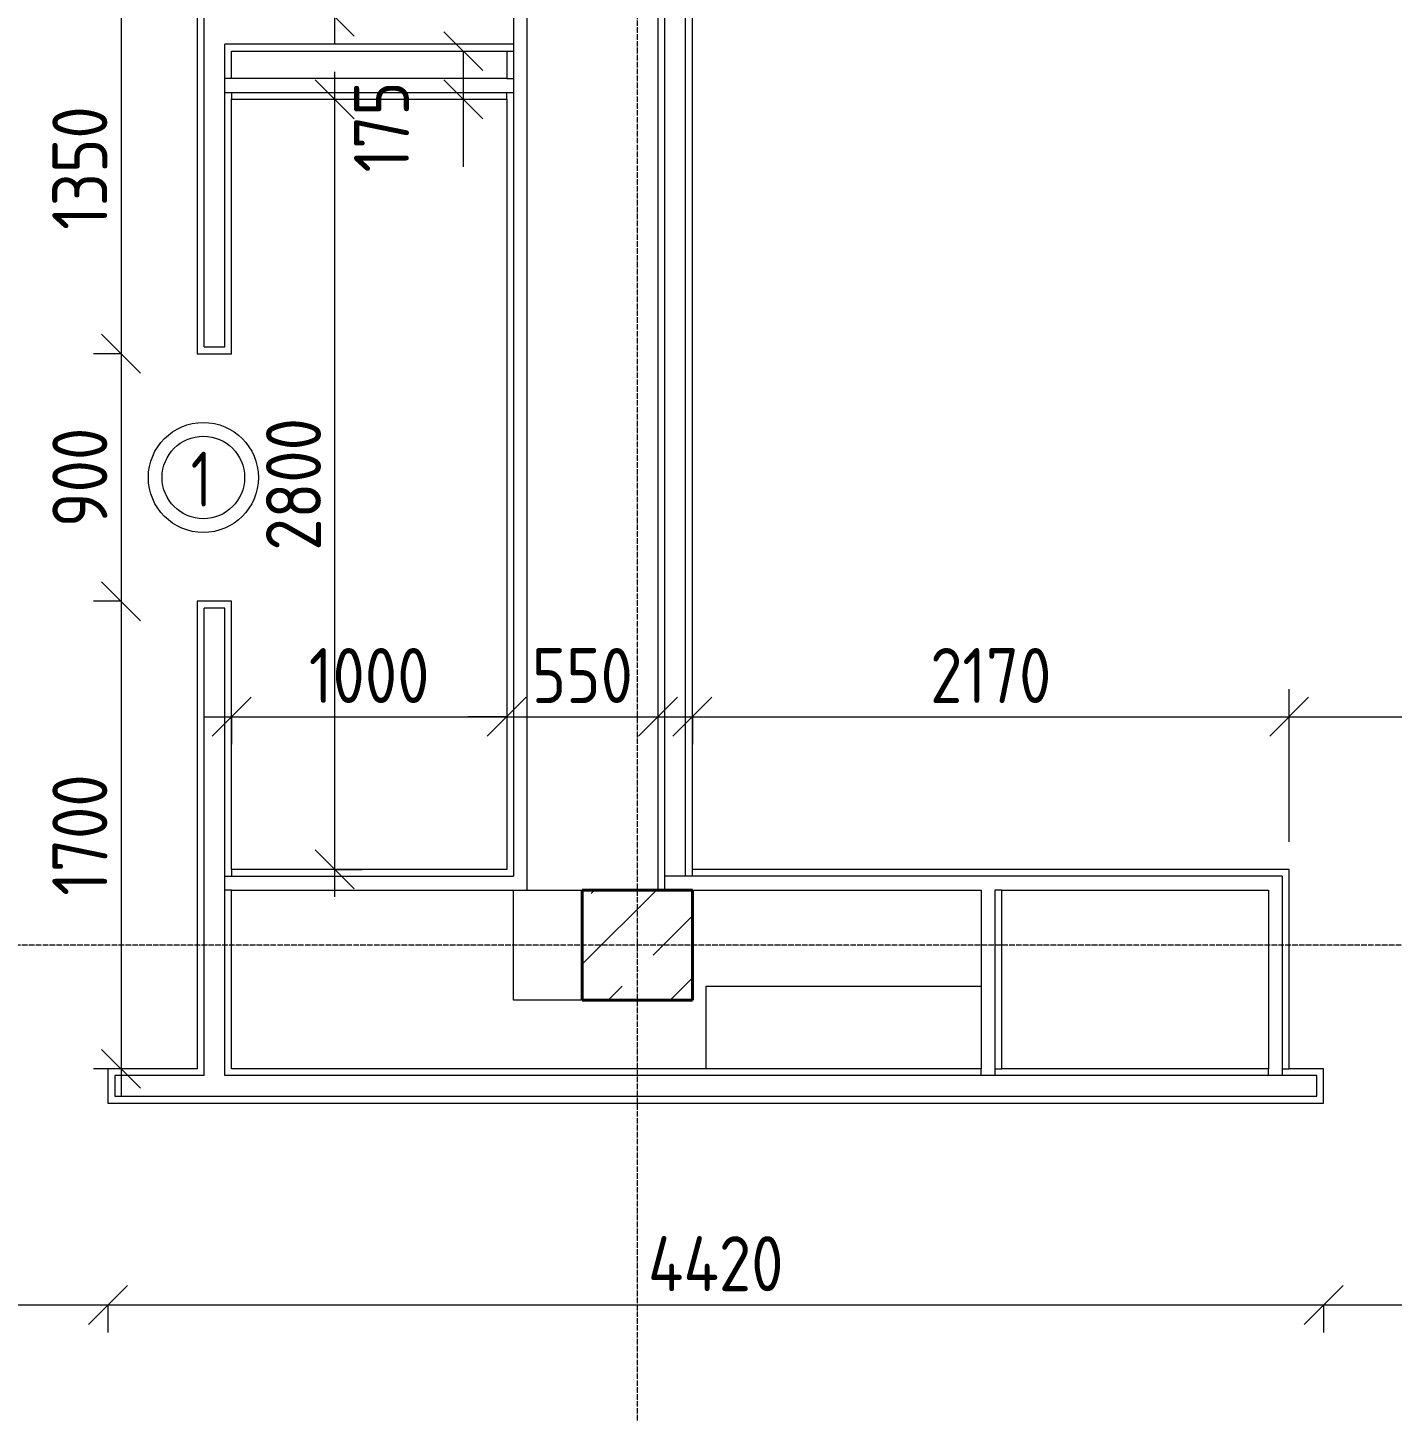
# Model space of a CAD drawing. Header units: millimetres. Extents: x -56773 to 221258, y -262288 to 26541.
# Drawn here: x -5407 to -446, y -148888 to -143857 of the extents above; entities that cross this region are included whole.
import ezdxf

# ---------------------------------------------------------------- set-up
doc = ezdxf.new("R2010")
doc.units = ezdxf.units.MM
doc.linetypes.add('ADSK_Линия сетки', pattern=[25, 20, -2.5, 0, -2.5])
for name, color, linetype, lineweight in [('Марки дверей', 7, 'Continuous', 20), ('Несущие колонны', 7, 'Continuous', 18), ('Оси', 7, 'Continuous', 9), ('Перекрытие', 7, 'Continuous', 18), ('Размеры', 7, 'Continuous', 9), ('Стены внутренние', 7, 'Continuous', 18), ('Стены штриховка', 7, 'Continuous', 9)]:
    doc.layers.add(name, color=color, linetype=linetype, lineweight=lineweight)
doc.styles.add('GOST Common_3', font='', dxfattribs={"width": 0.9, "height": 200})
doc.styles.add('GOST Common_B', font='', dxfattribs={"width": 0.8, "height": 200})
doc.styles.get('GOST Common_3').set_extended_font_data('GOST Common')
doc.styles.get('GOST Common_B').set_extended_font_data('GOST Common', bold=True)
doc.dimstyles.new('ADSK_Основной_2_0', dxfattribs={"dimscale": 304.8, "dimtxt": 201.142999, "dimasz": 0.463911, "dimexe": 0.328084, "dimexo": 0.328084, "dimgap": 0.164042, "dimtad": 1, "dimdec": 3, "dimrnd": 0.001, "dimdsep": 46, "dimtxsty": 'GOST Common_3', "dimblk1": 'OBLIQUE', "dimblk2": 'OBLIQUE', "dimsah": 1, "dimcen": 0.09, "dimdle": 0.328084, "dimazin": 2, "dimtfac": 1, "dimtdec": 4, "dimtix": 1, "dimtmove": 0, "dimatfit": 3, "dimfxl": 1, "dimtvp": 1, "dimtolj": 1, "dimtzin": 0, "dimlwd": 20, "dimlwe": 20, "dimarcsym": 2})
doc.dimstyles.new('ADSK_Основной_2_0_1', dxfattribs={"dimscale": 304.8, "dimtxt": 201.142999, "dimasz": 0.463911, "dimexe": 0.328084, "dimexo": 0.328084, "dimgap": 0.164042, "dimtad": 1, "dimdec": 3, "dimrnd": 0.001, "dimdsep": 46, "dimtxsty": 'GOST Common_3', "dimblk1": 'OBLIQUE', "dimblk2": 'OBLIQUE', "dimsah": 1, "dimcen": 0.09, "dimdle": 0.328084, "dimazin": 2, "dimtfac": 1, "dimtdec": 4, "dimtix": 1, "dimtmove": 1, "dimatfit": 3, "dimfxl": 1, "dimtvp": 1, "dimtolj": 1, "dimtzin": 0, "dimlwd": 20, "dimlwe": 20, "dimarcsym": 2})
doc.dimstyles.new('ADSK_Основной_2_0_2', dxfattribs={"dimscale": 304.8, "dimtxt": 201.142999, "dimasz": 0.463911, "dimexe": 0.328084, "dimexo": 0.328084, "dimgap": 0.164042, "dimtad": 1, "dimdec": 3, "dimrnd": 0.001, "dimdsep": 46, "dimtxsty": 'GOST Common_3', "dimblk1": 'OBLIQUE', "dimblk2": 'OBLIQUE', "dimsah": 1, "dimcen": 0.09, "dimdle": 0.328084, "dimazin": 2, "dimtfac": 1, "dimtdec": 4, "dimtix": 1, "dimtmove": 0, "dimatfit": 3, "dimfxl": 1, "dimtvp": 1, "dimtolj": 1, "dimtzin": 0, "dimlwd": 20, "dimlwe": 20, "dimarcsym": 2})

# ---------------------------------------------------------------- blocks, each defined once
blk = doc.blocks.new('ADSK_КолоннаЖБ_Прямоугольная - 400x400 мм-1807143-Кладочный план 3-го этажа')
at = {"layer": 'Несущие колонны', "lineweight": 40}
for p, q in [((-200, 200), (200, 200)), ((-200, -200), (-200, 200)), ((200, 200), (200, -200)), ((200, -200), (-200, -200))]:
    blk.add_line(p, q, dxfattribs=at)
blk = doc.blocks.new('_Oblique')
at = {"color": 0, "linetype": 'ByBlock', "lineweight": -2}
blk.add_line((-0.5, -0.5), (0.5, 0.5), dxfattribs=at)
blk = doc.blocks.new('*D5490')
at = {"layer": 'Defpoints', "color": 0, "lineweight": 25, "transparency": 16777216}
for p in [(-6215.6, -148401.5), (-5115.6, -148401.5), (-5115.6, -148501.5)]:
    blk.add_point(p, dxfattribs=at)
at = {"layer": 'Размеры', "color": 0, "lineweight": 20, "transparency": 16777216}
for p, q in [((-6315.6, -148501.5), (-5015.6, -148501.5)), ((-6215.6, -148501.5), (-6215.6, -148601.5)), ((-5115.6, -148501.5), (-5115.6, -148601.5))]:
    blk.add_line(p, q, dxfattribs=at)
at = {"layer": 'Размеры', "color": 0, "lineweight": 20, "transparency": 16777216, "xscale": 141.4, "yscale": 141.4, "zscale": 141.4, "rotation": 180}
blk.add_blockref('_Oblique', (-6215.6, -148501.5), dxfattribs=at)
at = {"layer": 'Размеры', "color": 0, "lineweight": 20, "transparency": 16777216, "xscale": 141.4, "yscale": 141.4, "zscale": 141.4}
blk.add_blockref('_Oblique', (-5115.6, -148501.5), dxfattribs=at)
at = {"layer": 'Размеры', "color": 0, "lineweight": 9, "transparency": 16777216, "insert": (-5665.6, -148351.5), "char_height": 200, "width": 515.472, "attachment_point": 5, "style": 'GOST Common_3'}
blk.add_mtext('\\A1;1100', dxfattribs=at)
blk = doc.blocks.new('*D5491')
at = {"layer": 'Defpoints', "color": 0, "lineweight": 25, "transparency": 16777216}
for p in [(-5115.6, -148401.5), (-695.6, -148401.5), (-695.6, -148501.5)]:
    blk.add_point(p, dxfattribs=at)
at = {"layer": 'Размеры', "color": 0, "lineweight": 20, "transparency": 16777216}
for p, q in [((-5215.6, -148501.5), (-595.6, -148501.5)), ((-5115.6, -148501.5), (-5115.6, -148601.5)), ((-695.6, -148501.5), (-695.6, -148601.5))]:
    blk.add_line(p, q, dxfattribs=at)
at = {"layer": 'Размеры', "color": 0, "lineweight": 20, "transparency": 16777216, "xscale": 141.4, "yscale": 141.4, "zscale": 141.4, "rotation": 180}
blk.add_blockref('_Oblique', (-5115.6, -148501.5), dxfattribs=at)
at = {"layer": 'Размеры', "color": 0, "lineweight": 20, "transparency": 16777216, "xscale": 141.4, "yscale": 141.4, "zscale": 141.4}
blk.add_blockref('_Oblique', (-695.6, -148501.5), dxfattribs=at)
at = {"layer": 'Размеры', "color": 0, "lineweight": 9, "transparency": 16777216, "insert": (-2905.6, -148351.5), "char_height": 200, "width": 646.385, "attachment_point": 5, "style": 'GOST Common_3'}
blk.add_mtext('\\A1;4420', dxfattribs=at)
blk = doc.blocks.new('*D5492')
at = {"layer": 'Defpoints', "color": 0, "lineweight": 25, "transparency": 16777216}
for p in [(-695.6, -148401.5), (504.4, -148401.5), (504.4, -148501.5)]:
    blk.add_point(p, dxfattribs=at)
at = {"layer": 'Размеры', "color": 0, "lineweight": 20, "transparency": 16777216}
for p, q in [((-795.6, -148501.5), (604.4, -148501.5)), ((-695.6, -148501.5), (-695.6, -148601.5)), ((504.4, -148501.5), (504.4, -148601.5))]:
    blk.add_line(p, q, dxfattribs=at)
at = {"layer": 'Размеры', "color": 0, "lineweight": 20, "transparency": 16777216, "xscale": 141.4, "yscale": 141.4, "zscale": 141.4, "rotation": 180}
blk.add_blockref('_Oblique', (-695.6, -148501.5), dxfattribs=at)
at = {"layer": 'Размеры', "color": 0, "lineweight": 20, "transparency": 16777216, "xscale": 141.4, "yscale": 141.4, "zscale": 141.4}
blk.add_blockref('_Oblique', (504.4, -148501.5), dxfattribs=at)
at = {"layer": 'Размеры', "color": 0, "lineweight": 9, "transparency": 16777216, "insert": (-95.6, -148351.5), "char_height": 200, "width": 560.473, "attachment_point": 5, "style": 'GOST Common_3'}
blk.add_mtext('\\A1;1200', dxfattribs=at)
blk = doc.blocks.new('*D5500')
at = {"layer": 'Defpoints', "color": 0, "lineweight": 25, "transparency": 16777216}
for p in [(-4967.6, -143692.8), (-5067.6, -145042.8), (-4967.6, -145042.8)]:
    blk.add_point(p, dxfattribs=at)
at = {"layer": 'Размеры', "color": 0, "lineweight": 20, "transparency": 16777216}
for p, q in [((-5067.6, -143592.8), (-5067.6, -145142.8)), ((-5067.6, -143692.8), (-5167.6, -143692.8)), ((-5067.6, -145042.8), (-5167.6, -145042.8))]:
    blk.add_line(p, q, dxfattribs=at)
at = {"layer": 'Размеры', "color": 0, "lineweight": 20, "transparency": 16777216, "xscale": 141.4, "yscale": 141.4, "zscale": 141.4}
for p, rotation in [((-5067.6, -143692.8), 90), ((-5067.6, -145042.8), 270)]:
    blk.add_blockref('_Oblique', p, dxfattribs=dict(at, rotation=rotation))
at = {"layer": 'Размеры', "color": 0, "lineweight": 9, "transparency": 16777216, "insert": (-5217.6, -144367.8), "char_height": 200, "width": 560.473, "attachment_point": 5, "rotation": 90, "style": 'GOST Common_3'}
blk.add_mtext('\\A1;1350', dxfattribs=at)
blk = doc.blocks.new('*D5501')
at = {"layer": 'Defpoints', "color": 0, "lineweight": 25, "transparency": 16777216}
for p in [(-4967.6, -145042.8), (-5067.6, -145942.8), (-4967.6, -145942.8)]:
    blk.add_point(p, dxfattribs=at)
at = {"layer": 'Размеры', "color": 0, "lineweight": 20, "transparency": 16777216}
for p, q in [((-5067.6, -144942.8), (-5067.6, -146042.8)), ((-5067.6, -145042.8), (-5167.6, -145042.8)), ((-5067.6, -145942.8), (-5167.6, -145942.8))]:
    blk.add_line(p, q, dxfattribs=at)
at = {"layer": 'Размеры', "color": 0, "lineweight": 20, "transparency": 16777216, "xscale": 141.4, "yscale": 141.4, "zscale": 141.4}
for p, rotation in [((-5067.6, -145042.8), 90), ((-5067.6, -145942.8), 270)]:
    blk.add_blockref('_Oblique', p, dxfattribs=dict(at, rotation=rotation))
at = {"layer": 'Размеры', "color": 0, "lineweight": 9, "transparency": 16777216, "insert": (-5217.6, -145492.8), "char_height": 200, "width": 454.106, "attachment_point": 5, "rotation": 90, "style": 'GOST Common_3'}
blk.add_mtext('\\A1;900', dxfattribs=at)
blk = doc.blocks.new('*D5502')
at = {"layer": 'Defpoints', "color": 0, "lineweight": 25, "transparency": 16777216}
for p in [(-4967.6, -145942.8), (-5067.6, -147642.8), (-4967.6, -147642.8)]:
    blk.add_point(p, dxfattribs=at)
at = {"layer": 'Размеры', "color": 0, "lineweight": 20, "transparency": 16777216}
for p, q in [((-5067.6, -145842.8), (-5067.6, -147742.8)), ((-5067.6, -145942.8), (-5167.6, -145942.8)), ((-5067.6, -147642.8), (-5167.6, -147642.8))]:
    blk.add_line(p, q, dxfattribs=at)
at = {"layer": 'Размеры', "color": 0, "lineweight": 20, "transparency": 16777216, "xscale": 141.4, "yscale": 141.4, "zscale": 141.4}
for p, rotation in [((-5067.6, -145942.8), 90), ((-5067.6, -147642.8), 270)]:
    blk.add_blockref('_Oblique', p, dxfattribs=dict(at, rotation=rotation))
at = {"layer": 'Размеры', "color": 0, "lineweight": 9, "transparency": 16777216, "insert": (-5217.6, -146792.8), "char_height": 200, "width": 560.473, "attachment_point": 5, "rotation": 90, "style": 'GOST Common_3'}
blk.add_mtext('\\A1;1700', dxfattribs=at)
blk = doc.blocks.new('*D5510')
at = {"layer": 'Defpoints', "color": 0, "lineweight": 25, "transparency": 16777216}
for p in [(-4390.7, -141392.8), (-4290.7, -141392.8), (-4390.7, -143817.8)]:
    blk.add_point(p, dxfattribs=at)
at = {"layer": 'Размеры', "color": 0, "lineweight": 20, "transparency": 16777216}
for p, q in [((-4290.7, -143917.8), (-4290.7, -141292.8)), ((-4290.7, -141392.8), (-4190.7, -141392.8)), ((-4290.7, -143817.8), (-4190.7, -143817.8))]:
    blk.add_line(p, q, dxfattribs=at)
at = {"layer": 'Размеры', "color": 0, "lineweight": 20, "transparency": 16777216, "xscale": 141.4, "yscale": 141.4, "zscale": 141.4}
for p, rotation in [((-4290.7, -141392.8), 90), ((-4290.7, -143817.8), 270)]:
    blk.add_blockref('_Oblique', p, dxfattribs=dict(at, rotation=rotation))
at = {"layer": 'Размеры', "color": 0, "lineweight": 9, "transparency": 16777216, "insert": (-4440.7, -142605.3), "char_height": 200, "width": 625.93, "attachment_point": 5, "rotation": 90, "style": 'GOST Common_3'}
blk.add_mtext('\\A1;2425', dxfattribs=at)
blk = doc.blocks.new('*D5511')
at = {"layer": 'Defpoints', "color": 0, "lineweight": 25, "transparency": 16777216}
for p in [(-4390.7, -144117.8), (-4290.7, -144117.8), (-4390.7, -146917.8)]:
    blk.add_point(p, dxfattribs=at)
at = {"layer": 'Размеры', "color": 0, "lineweight": 20, "transparency": 16777216}
for p, q in [((-4290.7, -147017.8), (-4290.7, -144017.8)), ((-4290.7, -144117.8), (-4190.7, -144117.8)), ((-4290.7, -146917.8), (-4190.7, -146917.8))]:
    blk.add_line(p, q, dxfattribs=at)
at = {"layer": 'Размеры', "color": 0, "lineweight": 20, "transparency": 16777216, "xscale": 141.4, "yscale": 141.4, "zscale": 141.4}
for p, rotation in [((-4290.7, -144117.8), 90), ((-4290.7, -146917.8), 270)]:
    blk.add_blockref('_Oblique', p, dxfattribs=dict(at, rotation=rotation))
at = {"layer": 'Размеры', "color": 0, "lineweight": 9, "transparency": 16777216, "insert": (-4440.7, -145517.8), "char_height": 200, "width": 605.475, "attachment_point": 5, "rotation": 90, "style": 'GOST Common_3'}
blk.add_mtext('\\A1;2800', dxfattribs=at)
blk = doc.blocks.new('*D5512')
at = {"layer": 'Defpoints', "color": 0, "lineweight": 25, "transparency": 16777216}
for p in [(-4390.7, -143942.8), (-3823.4, -143942.8), (-4390.7, -144117.8)]:
    blk.add_point(p, dxfattribs=at)
at = {"layer": 'Размеры', "color": 0, "lineweight": 20, "transparency": 16777216}
for p, q in [((-4290.7, -143942.8), (-3723.4, -143942.8)), ((-3823.4, -143942.8), (-3823.4, -144217.8)), ((-4290.7, -144117.8), (-3723.4, -144117.8)), ((-3823.4, -144117.8), (-3823.4, -144362.8))]:
    blk.add_line(p, q, dxfattribs=at)
at = {"layer": 'Размеры', "color": 0, "lineweight": 20, "transparency": 16777216, "xscale": 141.4, "yscale": 141.4, "zscale": 141.4}
for p, rotation in [((-3823.4, -143942.8), 90), ((-3823.4, -144117.8), 270)]:
    blk.add_blockref('_Oblique', p, dxfattribs=dict(at, rotation=rotation))
at = {"layer": 'Размеры', "color": 0, "lineweight": 9, "transparency": 16777216, "insert": (-4221, -144384), "char_height": 200, "width": 409.104, "attachment_point": 1, "rotation": 90, "line_spacing_factor": 1.022761, "style": 'GOST Common_3'}
blk.add_mtext('\\A1;175', dxfattribs=at)
blk = doc.blocks.new('*D5513')
at = {"layer": 'Defpoints', "color": 0, "lineweight": 25, "transparency": 16777216}
for p in [(-4665.6, -146262.9), (-3665.6, -146262.9), (-3665.6, -146362.9)]:
    blk.add_point(p, dxfattribs=at)
at = {"layer": 'Размеры', "color": 0, "lineweight": 20, "transparency": 16777216}
for p, q in [((-4765.6, -146362.9), (-3565.6, -146362.9)), ((-4665.6, -146362.9), (-4665.6, -146462.9)), ((-3665.6, -146362.9), (-3665.6, -146462.9))]:
    blk.add_line(p, q, dxfattribs=at)
at = {"layer": 'Размеры', "color": 0, "lineweight": 20, "transparency": 16777216, "xscale": 141.4, "yscale": 141.4, "zscale": 141.4, "rotation": 180}
blk.add_blockref('_Oblique', (-4665.6, -146362.9), dxfattribs=at)
at = {"layer": 'Размеры', "color": 0, "lineweight": 20, "transparency": 16777216, "xscale": 141.4, "yscale": 141.4, "zscale": 141.4}
blk.add_blockref('_Oblique', (-3665.6, -146362.9), dxfattribs=at)
at = {"layer": 'Размеры', "color": 0, "lineweight": 9, "transparency": 16777216, "insert": (-4165.6, -146212.9), "char_height": 200, "width": 560.473, "attachment_point": 5, "style": 'GOST Common_3'}
blk.add_mtext('\\A1;1000', dxfattribs=at)
blk = doc.blocks.new('*D5514')
at = {"layer": 'Defpoints', "color": 0, "lineweight": 25, "transparency": 16777216}
for p in [(-3665.6, -146262.9), (-3115.6, -146262.9), (-3115.6, -146362.9)]:
    blk.add_point(p, dxfattribs=at)
at = {"layer": 'Размеры', "color": 0, "lineweight": 20, "transparency": 16777216}
for p, q in [((-3665.6, -146362.9), (-3807, -146362.9)), ((-3665.6, -146362.9), (-3665.6, -146462.9)), ((-3665.6, -146362.9), (-3115.6, -146362.9)), ((-3115.6, -146362.9), (-3115.6, -146462.9)), ((-3115.6, -146362.9), (-2974.2, -146362.9))]:
    blk.add_line(p, q, dxfattribs=at)
at = {"layer": 'Размеры', "color": 0, "lineweight": 20, "transparency": 16777216, "xscale": 141.4, "yscale": 141.4, "zscale": 141.4}
blk.add_blockref('_Oblique', (-3665.6, -146362.9), dxfattribs=at)
at = {"layer": 'Размеры', "color": 0, "lineweight": 20, "transparency": 16777216, "xscale": 141.4, "yscale": 141.4, "zscale": 141.4, "rotation": 180}
blk.add_blockref('_Oblique', (-3115.6, -146362.9), dxfattribs=at)
at = {"layer": 'Размеры', "color": 0, "lineweight": 9, "transparency": 16777216, "insert": (-3390.6, -146212.9), "char_height": 200, "width": 454.106, "attachment_point": 5, "style": 'GOST Common_3'}
blk.add_mtext('\\A1;550', dxfattribs=at)
blk = doc.blocks.new('*D5515')
at = {"layer": 'Defpoints', "color": 0, "lineweight": 25, "transparency": 16777216}
for p in [(-2990.6, -146262.9), (-820.6, -146362.9), (-820.6, -146917.8)]:
    blk.add_point(p, dxfattribs=at)
at = {"layer": 'Размеры', "color": 0, "lineweight": 20, "transparency": 16777216}
for p, q in [((-820.6, -146817.8), (-820.6, -146262.9)), ((-3090.6, -146362.9), (-720.6, -146362.9)), ((-2990.6, -146362.9), (-2990.6, -146462.9))]:
    blk.add_line(p, q, dxfattribs=at)
at = {"layer": 'Размеры', "color": 0, "lineweight": 20, "transparency": 16777216, "xscale": 141.4, "yscale": 141.4, "zscale": 141.4, "rotation": 180}
blk.add_blockref('_Oblique', (-2990.6, -146362.9), dxfattribs=at)
at = {"layer": 'Размеры', "color": 0, "lineweight": 20, "transparency": 16777216, "xscale": 141.4, "yscale": 141.4, "zscale": 141.4}
blk.add_blockref('_Oblique', (-820.6, -146362.9), dxfattribs=at)
at = {"layer": 'Размеры', "color": 0, "lineweight": 9, "transparency": 16777216, "insert": (-1905.6, -146212.9), "char_height": 200, "width": 560.473, "attachment_point": 5, "style": 'GOST Common_3'}
blk.add_mtext('\\A1;2170', dxfattribs=at)
blk = doc.blocks.new('*D5516')
at = {"layer": 'Defpoints', "color": 0, "lineweight": 25, "transparency": 16777216}
for p in [(629.4, -146362.9), (-820.6, -146917.8), (629.4, -146917.8)]:
    blk.add_point(p, dxfattribs=at)
at = {"layer": 'Размеры', "color": 0, "lineweight": 20, "transparency": 16777216}
for p, q in [((-820.6, -146817.8), (-820.6, -146262.9)), ((629.4, -146817.8), (629.4, -146262.9)), ((-920.6, -146362.9), (729.4, -146362.9))]:
    blk.add_line(p, q, dxfattribs=at)
at = {"layer": 'Размеры', "color": 0, "lineweight": 20, "transparency": 16777216, "xscale": 141.4, "yscale": 141.4, "zscale": 141.4, "rotation": 180}
blk.add_blockref('_Oblique', (-820.6, -146362.9), dxfattribs=at)
at = {"layer": 'Размеры', "color": 0, "lineweight": 20, "transparency": 16777216, "xscale": 141.4, "yscale": 141.4, "zscale": 141.4}
blk.add_blockref('_Oblique', (629.4, -146362.9), dxfattribs=at)
at = {"layer": 'Размеры', "color": 0, "lineweight": 9, "transparency": 16777216, "insert": (-95.6, -146212.9), "char_height": 200, "width": 580.928, "attachment_point": 5, "style": 'GOST Common_3'}
blk.add_mtext('\\A1;1450', dxfattribs=at)
blk = doc.blocks.new('М_двери1 - Марка экземпляра 2-3719212-Кладочный план 3-го этажа')
at = {"layer": 'Марки дверей'}
for radius in [2, 1.5]:
    blk.add_circle((0, 0), radius, dxfattribs=at)

msp = doc.modelspace()

# ---------------------------------------------------------------- hatches: boundary and pattern name
at = {"layer": 'Несущие колонны', "lineweight": 9}
h = msp.add_hatch(dxfattribs=at)
h.set_pattern_fill('FP_1', color=256, style=0, pattern_type=2)
h.set_pattern_definition([(45, (9.36, -150597.75), (-224.506, 224.506), []), (45, (233.87, -150597.75), (-224.506, 224.506), [396.875, -79.375, 3.353, -76.022])])
h.paths.add_polyline_path([(-3131.526, -147392.7816), (-2990.6385, -147392.7816), (-2990.6385, -146992.7816), (-3390.6385, -146992.7816), (-3390.6385, -147392.7816)])

# ---------------------------------------------------------------- linework, layer by layer
for p, q in [((-2990.6385, -146992.7816), (-3390.6385, -146992.7816)), ((-3390.6385, -146992.7816), (-3390.6385, -147392.7816)), ((-2990.6385, -147392.7816), (-2990.6385, -146992.7816)), ((-3390.6385, -147392.7816), (-2990.6385, -147392.7816))]:
    msp.add_line(p, q, dxfattribs=at)
at = {"layer": 'Оси', "linetype": 'ADSK_Линия сетки', "lineweight": 5}
for p, q in [((-3190.6385, -161571.6329), (-3190.6385, -126096.8365)), ((62587.9153, -147192.7816), (-25230.7352, -147192.7816))]:
    msp.add_line(p, q, dxfattribs=at)
at = {"layer": 'Перекрытие'}
for p, q in [((-3640.6385, -147392.7816), (-3640.6385, -146992.7816)), ((-3590.6385, -146992.7816), (-3390.6385, -146992.7816)), ((-2940.6385, -147342.7816), (-1940.6385, -147342.7816)), ((-2940.6385, -147642.7816), (-2940.6385, -147342.7816)), ((-3390.6385, -147392.7816), (-3640.6385, -147392.7816))]:
    msp.add_line(p, q, dxfattribs=at)
at = {"layer": 'Стены внутренние', "lineweight": 5}
for p, q in [((-2990.6385, -146917.7816), (-2990.6385, -141392.7816)), ((-3590.6385, -146992.7816), (-3590.6385, -141867.7816)), ((-3115.6385, -141867.7816), (-3115.6385, -146992.7816)), ((-4790.6385, -143692.7816), (-4790.6385, -145042.7816)), ((-4665.6385, -144042.7816), (-4665.6385, -143942.7816)), ((-4665.6385, -143942.7816), (-3665.6385, -143942.7816)), ((-3665.6385, -143942.7816), (-3665.6385, -144042.7816)), ((-3665.6385, -144042.7816), (-4665.6385, -144042.7816)), ((-4665.6385, -145042.7816), (-4665.6385, -144117.7816)), ((-4665.6385, -144117.7816), (-3665.6385, -144117.7816)), ((-3665.6385, -144117.7816), (-3665.6385, -146917.7816)), ((-4790.6385, -145042.7816), (-4665.6385, -145042.7816)), ((-4790.6385, -145942.7816), (-4790.6385, -147642.7816)), ((-4665.6385, -145942.7816), (-4790.6385, -145942.7816)), ((-4665.6385, -146917.7816), (-4665.6385, -145942.7816)), ((-3665.6385, -146917.7816), (-4665.6385, -146917.7816)), ((-820.6385, -146917.7816), (-2990.6385, -146917.7816)), ((-820.6385, -147642.7816), (-820.6385, -146917.7816)), ((-4665.6385, -147642.7816), (-4665.6385, -146992.7816)), ((-4665.6385, -146992.7816), (-3590.6385, -146992.7816)), ((-3115.6385, -146992.7816), (-1940.6385, -146992.7816)), ((-1940.6385, -146992.7816), (-1940.6385, -147642.7816)), ((-1865.6385, -146992.7816), (-895.6385, -146992.7816)), ((-1865.6385, -147642.7816), (-1865.6385, -146992.7816)), ((-895.6385, -146992.7816), (-895.6385, -147642.7816)), ((-4790.6385, -147642.7816), (-5115.6385, -147642.7816)), ((-5115.6385, -147642.7816), (-5115.6385, -147767.7816)), ((-1940.6385, -147642.7816), (-4665.6385, -147642.7816)), ((-895.6385, -147642.7816), (-1865.6385, -147642.7816)), ((-695.6385, -147642.7816), (-820.6385, -147642.7816)), ((-695.6385, -147767.7816), (-695.6385, -147642.7816)), ((-5115.6385, -147767.7816), (-695.6385, -147767.7816))]:
    msp.add_line(p, q, dxfattribs=at)
at = {"layer": 'Стены штриховка', "lineweight": 9}
for p, q in [((-3640.6385, -141367.7816), (-3640.6385, -146942.7816)), ((-3090.6385, -146992.7816), (-3090.6385, -141392.7816)), ((-3015.6385, -146942.7816), (-3015.6385, -141392.7816)), ((-4765.6385, -145017.7816), (-4765.6385, -143717.7816)), ((-4690.6385, -145017.7816), (-4690.6385, -143917.7816)), ((-3640.6385, -143917.7816), (-4690.6385, -143917.7816)), ((-3665.6385, -143942.7816), (-3640.6385, -143942.7816)), ((-4665.6385, -144042.7816), (-4690.6385, -144042.7816)), ((-3665.6385, -144042.7816), (-3640.6385, -144042.7816)), ((-4690.6385, -144092.7816), (-3640.6385, -144092.7816)), ((-4665.6385, -144092.7816), (-4665.6385, -144117.7816)), ((-3665.6385, -144117.7816), (-3665.6385, -144092.7816)), ((-4765.6385, -145017.7816), (-4690.6385, -145017.7816)), ((-4690.6385, -145967.7816), (-4765.6385, -145967.7816)), ((-4765.6385, -147667.7816), (-4765.6385, -145967.7816)), ((-4690.6385, -147667.7816), (-4690.6385, -145967.7816)), ((-4690.6385, -146942.7816), (-3640.6385, -146942.7816)), ((-4665.6385, -146917.7816), (-4665.6385, -146942.7816)), ((-845.6385, -146942.7816), (-3090.6385, -146942.7816)), ((-2990.6385, -146942.7816), (-2990.6385, -146917.7816)), ((-845.6385, -146942.7816), (-845.6385, -147667.7816)), ((-4665.6385, -146992.7816), (-4690.6385, -146992.7816)), ((-1865.6385, -146992.7816), (-1890.6385, -146992.7816)), ((-1890.6385, -146992.7816), (-1890.6385, -147667.7816)), ((-1940.6385, -147667.7816), (-1940.6385, -147642.7816)), ((-1890.6385, -147642.7816), (-1865.6385, -147642.7816)), ((-895.6385, -147667.7816), (-895.6385, -147642.7816)), ((-845.6385, -147642.7816), (-820.6385, -147642.7816)), ((-4765.6385, -147667.7816), (-5090.6385, -147667.7816)), ((-5090.6385, -147667.7816), (-5090.6385, -147742.7816)), ((-720.6385, -147667.7816), (-4690.6385, -147667.7816)), ((-720.6385, -147742.7816), (-720.6385, -147667.7816)), ((-5090.6385, -147742.7816), (-720.6385, -147742.7816))]:
    msp.add_line(p, q, dxfattribs=at)

# ---------------------------------------------------------------- block references
at = {"layer": 'Марки дверей', "lineweight": 5, "xscale": 99.99999999999993, "yscale": 99.99999999999993, "zscale": 99.99999999999993}
msp.add_blockref('М_двери1 - Марка экземпляра 2-3719212-Кладочный план 3-го этажа', (-4768.506, -145492.7816), dxfattribs=at)
at = {"layer": 'Несущие колонны', "lineweight": 40, "rotation": 89.9999999999999}
msp.add_blockref('ADSK_КолоннаЖБ_Прямоугольная - 400x400 мм-1807143-Кладочный план 3-го этажа', (-3190.6385, -147192.7816), dxfattribs=at)

# ---------------------------------------------------------------- texts
at = {"layer": 'Марки дверей', "lineweight": 5, "insert": (-4814.1634, -145399.1227), "char_height": 200, "width": 102.616, "attachment_point": 1, "style": 'GOST Common_B'}
msp.add_mtext('\\fGOST Common|b1|i0|c204|p34|;\\W.8;1', dxfattribs=at)

# ---------------------------------------------------------------- dimensions: what is measured, and where the dimension line sits
at = {"layer": 'Размеры', "lineweight": 9}
for base, p1, p2, override, picture, middle in [((-4290.6948, -141392.7816), (-4390.6797, -143817.7816), (-4390.6797, -141392.7816), {"dimpost": '<>', "dimfxl": 2425}, '*D5510', (-4440.6948, -142605.2816)), ((-5067.6055, -145042.7816), (-4967.6206, -143692.7816), (-4967.6206, -145042.7816), {"dimpost": '<>', "dimfxl": 1350}, '*D5500', (-5217.6055, -144367.7816)), ((-4290.6948, -144117.7816), (-4390.6797, -146917.7816), (-4390.6797, -144117.7816), {"dimpost": '<>', "dimfxl": 2800}, '*D5511', (-4440.6948, -145517.7816)), ((-5067.6055, -145942.7816), (-4967.6206, -145042.7816), (-4967.6206, -145942.7816), {"dimpost": '<>', "dimfxl": 900}, '*D5501', (-5217.6055, -145492.7816)), ((-5067.6055, -147642.7816), (-4967.6206, -145942.7816), (-4967.6206, -147642.7816), {"dimpost": '<>', "dimfxl": 1700}, '*D5502', (-5217.6055, -146792.7816))]:
    dim = msp.add_linear_dim(base=base, p1=p1, p2=p2, angle=90, dimstyle='ADSK_Основной_2_0_2', override=override, dxfattribs=at)
    dim.commit()
    dim.dimension.update_dxf_attribs({"geometry": picture, "text_midpoint": middle})
dim = msp.add_linear_dim(base=(-3823.4018, -143942.7816), p1=(-4390.6797, -144117.7816), p2=(-4390.6797, -143942.7816), angle=90, dimstyle='ADSK_Основной_2_0', override={"dimpost": '<>', "dimfxl": 175}, dxfattribs=at)
dim.commit()
dim.dimension.update_dxf_attribs({"geometry": '*D5512', "text_midpoint": (-4087.6875, -144362.7588), "dimtype": 160, "text_rotation": 90})
for base, p1, p2, dimstyle, override, picture, middle in [((-3665.6385, -146362.8924), (-4665.6385, -146262.9075), (-3665.6385, -146262.9075), 'ADSK_Основной_2_0_2', {"dimpost": '<>', "dimfxl": 1000}, '*D5513', (-4165.6385, -146212.8924)), ((-3115.6385, -146362.8924), (-3665.6385, -146262.9075), (-3115.6385, -146262.9075), 'ADSK_Основной_2_0_2', {"dimpost": '<>', "dimfxl": 550}, '*D5514', (-3390.6385, -146212.8924)), ((-820.6385, -146362.8924), (-2990.6385, -146262.9075), (-820.6385, -146917.7816), 'ADSK_Основной_2_0_2', {"dimpost": '<>', "dimfxl": 2266.662768}, '*D5515', (-1905.6385, -146212.8924)), ((629.3615, -146362.8924), (-820.6385, -146917.7816), (629.3615, -146917.7816), 'ADSK_Основной_2_0_2', {"dimpost": '<>', "dimfxl": 1450}, '*D5516', (-95.6385, -146212.8924)), ((-5115.6385, -148501.5041), (-6215.6385, -148401.5192), (-5115.6385, -148401.5192), 'ADSK_Основной_2_0_1', {"dimpost": '<>', "dimfxl": 1100}, '*D5490', (-5665.6385, -148351.5041)), ((-695.6385, -148501.5041), (-5115.6385, -148401.5192), (-695.6385, -148401.5192), 'ADSK_Основной_2_0_1', {"dimpost": '<>', "dimfxl": 4420}, '*D5491', (-2905.6385, -148351.5041)), ((504.3615, -148501.5041), (-695.6385, -148401.5192), (504.3615, -148401.5192), 'ADSK_Основной_2_0_1', {"dimpost": '<>', "dimfxl": 1200}, '*D5492', (-95.6385, -148351.5041))]:
    dim = msp.add_linear_dim(base=base, p1=p1, p2=p2, dimstyle=dimstyle, override=override, dxfattribs=at)
    dim.commit()
    dim.dimension.update_dxf_attribs({"geometry": picture, "text_midpoint": middle})

doc.saveas('drawing.dxf')
